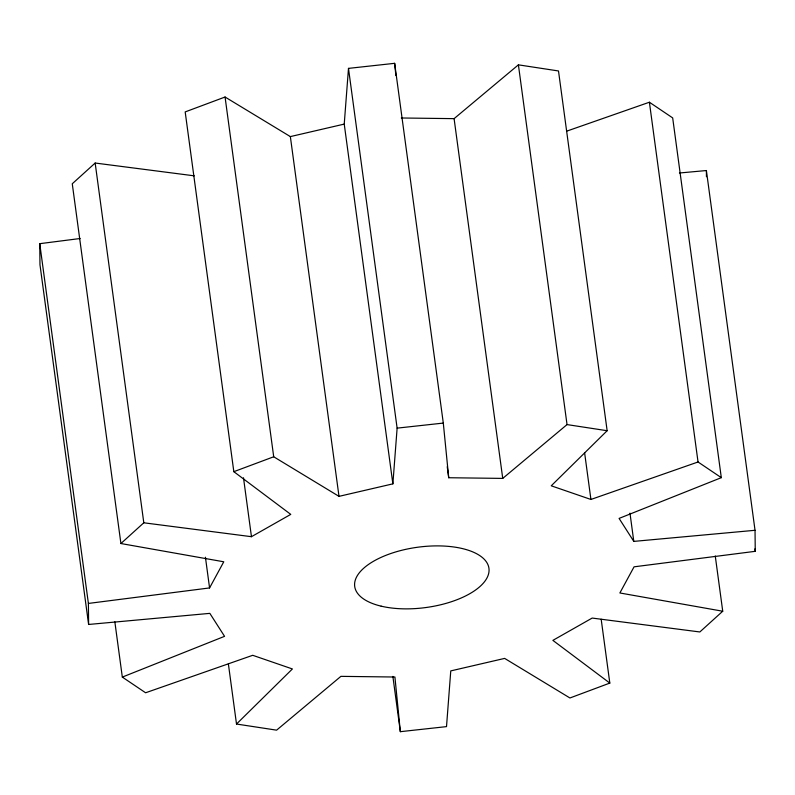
<?xml version="1.0" encoding="UTF-8"?>
<svg xmlns="http://www.w3.org/2000/svg" width="795" height="795" viewBox="0 0 795 795"><rect width="100%" height="100%" fill="white"/><g stroke="black" fill="none" stroke-linecap="round" stroke-linejoin="round"><path stroke-width="1.19" d="M194.258 175.834L95.162 163.035L72.266 183.774L120.91 543.532L143.806 522.792L251.458 536.695L290.761 514.385L233.829 471.673L185.185 111.916L225.064 97.02L273.709 456.777L338.998 496.358L392.869 483.857L344.235 124.099L348.488 68.38L394.658 63.322L443.302 423.079L448.718 477.735L502.738 478.401L567.034 424.59L607.142 430.721L558.497 70.964L518.4 64.842L454.094 118.644L401.306 117.988M392.869 483.857L397.122 428.137L348.488 68.38M114.848 621.839L122.321 677.092L224.558 636.338L209.84 613.362L88.613 624.463L88.394 603.435L209.572 587.932L223.773 561.787L120.91 543.532M601.179 619.235L609.815 683.084L569.936 697.98L504.646 658.399L450.765 670.9L446.512 726.62L400.342 731.678L394.916 677.022L340.906 676.356L276.6 730.158L236.503 724.036L292.401 668.953L252.721 655.299L145.604 692.773L122.321 677.092M607.142 430.721L551.243 485.805L590.923 499.459L698.04 461.984L721.313 477.666L619.086 518.41L633.794 541.395L755.031 530.295L706.387 170.537L679.447 173.002M715.261 555.973L722.735 611.226L699.839 631.965L592.176 618.063L552.883 640.372L609.815 683.084M233.829 471.673L273.709 456.777M566.736 131.145L649.396 102.227L672.679 117.908L721.313 477.666M225.064 97.02L290.354 136.601L344.235 124.099M88.613 624.463L39.969 264.705L39.75 243.677L80.146 238.51M755.031 530.295L755.25 551.323L634.062 566.825L619.871 592.971L722.735 611.226M397.122 428.137L443.302 423.079M754.922 548.868L755.25 551.323M649.396 102.227L698.04 461.984M629.978 513.153L633.794 541.395M584.613 452.792L590.923 499.459M518.4 64.842L567.034 424.59M454.094 118.644L502.738 478.401M447.227 466.685L448.718 477.735M392.869 676.426L400.342 731.678M290.354 136.601L338.998 496.358M243.489 477.765L251.458 536.695M228.374 663.875L236.503 724.036M205.428 557.235L209.572 587.932M95.162 163.035L143.806 522.792M39.75 243.677L88.394 603.435M394.658 63.322L395.86 75.465M706.387 170.537L706.447 176.728M381.143 606.158A67.724 30.429 -7.7 0 0 488.528 574.06A67.724 30.429 -7.7 0 0 395.791 551.919A67.724 30.429 -7.7 0 0 381.143 606.158"/></g></svg>
